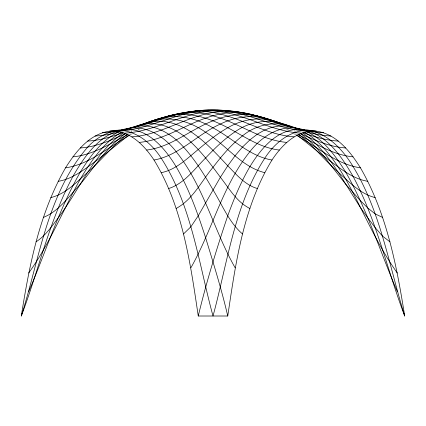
<?xml version="1.0" encoding="UTF-8"?>
<svg xmlns="http://www.w3.org/2000/svg" width="426" height="426" viewBox="0 0 426 426"><rect width="100%" height="100%" fill="white"/><g stroke="black" fill="none" stroke-linecap="round" stroke-linejoin="round"><path stroke-width="0.32" stroke-dasharray="2.13 1.6" d="M129.44 134.568L130.42 133.785M130.846 131.613L131.895 130.819L130.196 131.586M129.983 135.021L132.166 133.636M138.178 129.829L139.27 129.137L137.566 129.935M295.804 131.586L294.105 130.819L295.159 131.613M288.434 129.935L286.73 129.137L287.822 129.829M293.828 133.636L296.017 135.021M295.58 133.785L296.56 134.568"/><path stroke-width="0.64" d="M102.41 132.731L109.78 132.156L117.155 131.048C96.398 138.572 83.459 158.137 72.915 176.433C49.325 220.38 38.931 269.669 21.3 316.007C29.362 265.126 39.48 212.995 65.54 167.844C75.769 151.619 89.46 133.94 109.78 131.16C129.137 129.632 144.19 145.149 154.02 160.011C182.621 206.855 190.305 262.714 198.26 316.007L227.756 316.007C235.711 262.714 243.395 206.855 271.99 160.011C281.82 145.149 296.869 129.632 316.225 131.16C336.551 133.94 350.236 151.619 360.465 167.844C386.52 212.995 396.638 265.126 404.7 316.007C387.064 269.669 376.675 220.38 353.09 176.433C342.547 158.142 329.607 138.572 308.855 131.048L316.225 132.156L323.6 132.731M21.3 316.007C39.634 258.806 46.982 194.176 87.66 147.14C97.144 136.602 110.387 130.249 124.525 129.504C134.557 127.619 144.323 124.61 154.02 121.479C175.31 114.061 197.659 108.582 220.375 110.201C243.257 110.973 265.393 117.581 286.73 125.446C263.087 116.687 238.374 110.02 213 109.993C187.616 109.887 162.865 116.554 139.27 125.446C162.721 117.139 188.095 107.602 213 115.845C238.363 122.544 260.153 140.063 286.735 142.406M198.26 316.007C206.386 282.113 216.642 248.763 227.756 215.737C233.911 198.883 240.796 182.243 249.87 166.726C260.936 148.546 277.885 127.8 301.48 129.504C324.623 129.989 341.892 147.987 353.09 166.555C380.855 212.164 389.018 265.787 404.7 316.007M28.675 291.624C45.886 251.825 58.634 209.901 80.285 172.147C90.28 156.193 101.979 139.558 119.61 131.496M190.891 267.784C212.366 230.051 222.297 185.997 249.87 151.672C262.554 135.212 283.407 122.315 304.553 130.127C290.921 127.709 277.752 123.375 264.615 119.11C250.44 114.109 235.349 110.462 220.375 114.109C191.87 119.248 168.382 139.723 139.275 142.406M28.675 273.007C49.634 243.89 62.957 210.316 80.285 179.085C90.94 161.401 102.943 143.125 121.122 132.411M183.515 233.959L190.885 226.781L198.26 215.737L220.38 177.269L227.75 165.805L235.125 155.698L242.495 147.05L249.87 139.898L257.24 134.233L264.615 130.031L271.99 127.273L279.36 125.936L286.735 126.016L294.105 127.502L303.323 130.228M128.945 134.962C115.435 145.996 101.718 156.768 87.66 167.099C78.735 173.419 69.198 179.639 58.165 181.3M36.045 241.808C45.358 235.866 51.589 226.579 58.165 217.947C68.975 203.388 77.969 187.605 87.66 172.301C97.538 157.513 108.571 142.907 123.471 132.837M127.156 134.387C112.677 145.585 101.415 160.288 87.66 172.301C76.547 182.136 65.732 193.958 50.795 197.6M125.579 133.444C107.017 146.938 94.668 166.752 80.285 184.213C69.017 196.173 59.187 211.056 43.42 217.398M129.44 135.367C108.619 146.879 89.801 164.298 65.54 167.844M176.14 208.463C192.834 199.565 201.312 181.396 213.005 167.322C221.744 155.889 231.089 144.755 242.495 135.878C257.458 123.375 278.833 120.041 296.565 128.471M127.928 134.637C110.265 143.413 93.065 155.037 72.915 156.827M143.807 124.174C163.872 113.966 188.015 119.717 205.63 132.268C225.95 144.68 240.818 166.529 264.615 172.647M125.659 133.636C111.202 140.17 96.345 146.938 80.285 147.96M148.914 122.512C169.372 112.182 193.963 116.42 213.005 127.88C232.772 138.285 249.242 156.193 271.99 160.011M122.683 130.228C133.109 127.331 143.317 123.306 154.02 121.479C167.109 120.084 180.038 124.674 190.885 131.762C204.885 141.102 216.312 153.6 227.75 165.805C236.441 174.617 244.955 184.852 257.245 188.51M168.771 188.51C184.479 183.436 194.347 169.09 205.63 157.95C214.688 148.402 224.14 139.094 235.125 131.762C251.521 119.935 273.54 118.178 291.65 127.097M129.44 128.471C149.265 120.382 170.443 132.262 183.51 147.05C195.23 159.904 204.384 174.788 213.005 189.82C222.239 204.847 228.895 222.186 242.5 233.959M155.245 120.404C168.185 115.403 181.971 112.331 195.795 111.186M134.355 127.097C154.09 118.14 176.417 127.853 190.885 142.082C202.057 152.62 211.339 164.91 220.38 177.269C229.188 188.452 236.648 201.94 249.87 208.463M122.683 132.736C111.431 136.986 99.732 140.415 87.66 141.07M165.075 117.278C183.366 110.952 203.458 115.973 220.375 124.067C239.881 132.955 257.464 147.577 279.365 150.048M134.355 127.156L138.658 125.659M173.062 115.308L175.523 114.503M119.61 131.81C111.607 134.121 103.353 135.564 95.035 136.022M161.395 172.647C176.076 169.655 187.046 158.6 198.26 149.473C207.574 141.57 217.1 133.817 227.75 127.763C244.034 118.178 264.951 115.521 282.193 124.174M187.807 112.198C206.093 108.8 224.96 110.968 242.495 117.107C261.852 123.348 280.862 132.177 301.48 133.162M154.02 160.011C179.506 155.453 197.281 134.222 220.375 124.067C237.873 115.292 259.29 113.667 277.092 122.512M177.977 114.003L179.208 113.806M146.65 150.048C171.268 147.092 190.422 129.477 213.005 120.824C231.217 113.039 252.559 111.99 270.755 120.404M200.098 110.808L198.867 110.941L200.177 110.92M202.552 110.536L208.697 110.249M131.9 136.831C155.431 135.377 176.098 122.858 198.255 116.154C218.57 109.184 240.818 110.206 260.925 117.278M124.53 133.162C157.764 131.336 186.78 110.164 220.375 110.355C250.882 112.858 278.162 129.941 308.855 131.293M117.155 131.293C132.385 130.644 147.039 126.043 161.39 121.256C175.81 117.059 190.337 110.382 205.63 111.596C236.718 114.088 263.002 134.675 294.11 136.831M109.78 131.16C131.277 126.357 150.474 141.235 161.395 158.477C191.764 205.726 198.511 262.874 213.011 316.007C227.505 262.874 234.247 205.726 264.615 158.477C275.531 141.235 294.733 126.357 316.225 131.16M217.303 110.249L223.448 110.536M225.823 110.92L227.106 110.978L225.902 110.808M230.205 111.186L238.193 112.198M330.975 136.022C322.652 135.564 314.399 134.121 306.395 131.81M338.345 141.07C326.273 140.415 314.574 136.986 303.323 132.736M345.72 147.96C329.66 146.938 314.798 140.17 300.341 133.636M353.09 156.827C332.94 155.037 315.735 143.413 298.072 134.637M246.792 113.806L248.023 114.003M360.465 167.844C336.199 164.298 317.381 146.879 296.56 135.367M367.835 181.3C353.697 179.069 342.158 169.878 330.97 161.614C319.431 153.03 308.232 144.009 297.055 134.962M375.21 197.6C360.274 193.958 349.453 182.136 338.34 172.301C324.585 160.288 313.323 145.585 298.844 134.387M250.477 114.503L252.938 115.308M287.348 125.659L291.65 127.156M306.395 131.496C324.026 139.558 335.72 156.193 345.715 172.147C367.366 209.901 380.114 251.825 397.325 291.624M382.58 217.398L375.21 213.932L367.835 208.058L360.46 200.737L345.715 184.213L323.595 155.975L316.225 147.561L308.85 140.276L300.426 133.444M304.883 132.411C323.057 143.125 335.06 161.401 345.715 179.085C363.043 210.316 376.366 243.89 397.325 273.007M302.529 132.837L308.85 137.449L316.225 144.164L323.595 152.22L330.97 161.614L338.34 172.301L360.46 207.627L367.835 217.947L375.21 227.697L382.58 236.158L389.955 241.808M235.125 267.784C213.65 230.051 203.713 185.997 176.14 151.672C163.456 135.212 142.598 122.315 121.453 130.127C146.054 125.505 164.835 147.891 176.14 166.726C189.128 188.979 197.76 213.383 205.636 237.815C213.554 263.726 221.642 289.595 227.756 316.007"/></g></svg>
